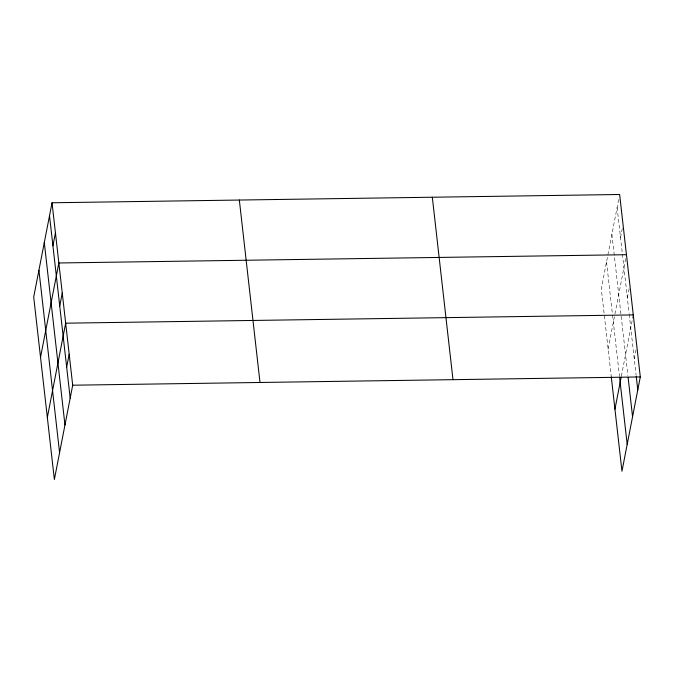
<?xml version="1.0" encoding="UTF-8"?>
<svg xmlns="http://www.w3.org/2000/svg" width="674" height="674" viewBox="0 0 674 674"><rect width="100%" height="100%" fill="white"/><g stroke="black" fill="none" stroke-linecap="round" stroke-linejoin="round"><path stroke-width="0.51" stroke-dasharray="3.37 2.53" d="M618.665 199.479L601.301 288.792L611.301 377.019M620.527 237.56L622.271 228.587M608.125 348.997L614.73 314.985M614.932 313.966L625.674 258.69M627.342 297.765L629.086 288.792M621.352 376.218L633.08 315.904M634.268 358.88L636.012 349.907M617.114 207.457L622.287 253.129M622.405 254.165L629.112 313.334M629.221 314.37L636.138 375.418M611.899 234.299L621.066 315.264M621.184 316.3L627.882 375.384M606.524 261.95L612.396 313.848M612.514 314.893L619.457 376.134"/><path stroke-width="1.01" d="M52.033 202.773L33.7 297.066L54.367 479.5L72.699 385.208L52.033 202.773L619.633 194.5L640.3 376.935L621.967 471.227L611.301 377.019M52.917 245.833L55.437 232.875M40.524 357.271L58.849 262.978L626.449 254.705M59.742 306.038L62.261 293.08M47.34 417.476L65.673 323.183L633.274 314.91M66.667 367.153L69.186 354.195M614.941 409.202L621.158 377.238M72.699 385.208L640.3 376.935M636.256 376.454L637.781 389.892M628.117 377.448L632.566 416.734M619.574 377.17L627.191 444.385M432.32 197.229L452.987 379.664M239.337 200.043L260.004 382.478M49.514 215.731L70.18 398.166M44.29 242.573L64.965 425.008M38.915 270.223L59.582 452.658"/></g></svg>
